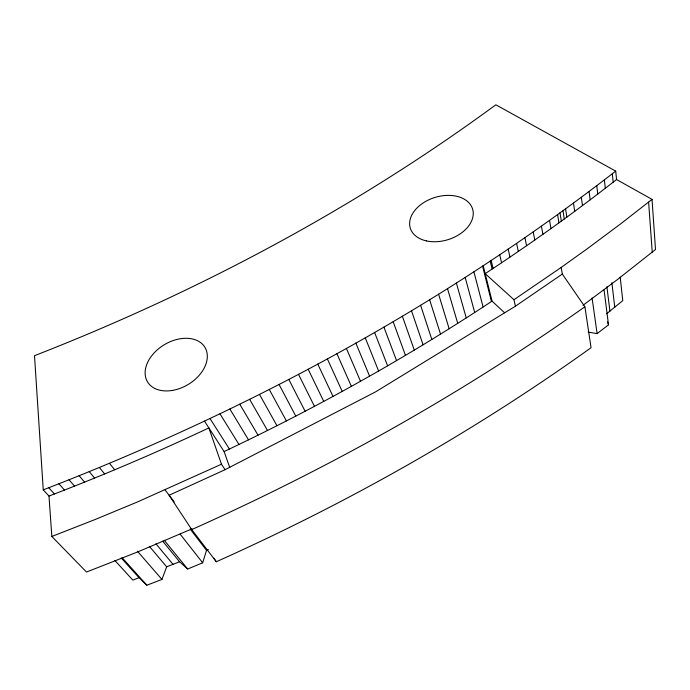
<?xml version="1.0" encoding="UTF-8"?>
<svg xmlns="http://www.w3.org/2000/svg" width="690" height="690" viewBox="0 0 690 690"><rect width="100%" height="100%" fill="white"/><g stroke="black" fill="none" stroke-linecap="round" stroke-linejoin="round"><path stroke-width="1.03" d="M162.702 541.158L179.564 561.755L187.697 569.017L202.662 562.79L206.517 550.37L208.38 549.594M121.207 557.96L139.001 577.685L146.884 585.206L161.943 579.428L166.67 566.818L179.564 561.755M606.639 313.752L622.76 300.668L620.207 277.113M583.007 305.282L617.792 279.278L655.5 249.504L652.033 199.384L616.558 179.529L615.704 171.129L495.843 104.794C354.298 208.716 197.952 291.896 34.5 355.695L43.254 489.857L48.981 496.05L51.845 536.466L86.509 572.036L137.733 551.897L192.036 528.859M561.194 267.427L562.316 274.068L584.896 306.765L591.054 347.717C473.918 431.681 347.803 502.898 216.298 561.746L191.734 529.584L169.128 495.248L225.087 469.692L375.74 391.773L515.43 306.196L513.964 299.727L561.194 267.427L587.518 248.564L620.439 224.026L652.033 199.384M513.964 299.727L485.182 273.637C530.231 244.062 574.132 212.753 616.558 179.529M43.254 489.857C247.624 411.076 442.497 305.567 615.704 171.129M588.13 332.071L597.117 333.624L608.511 324.835L604.078 289.955M584.896 306.765C461.714 393.921 329.449 468.01 191.734 529.584M515.43 306.196L562.316 274.068M204.499 421.133L224.103 451.545C316.788 407.756 406.539 357.67 492.056 301.125L483.216 265.762M51.845 536.466L95.16 519.501L137.733 501.846L221.473 464.223L225.087 469.692M48.981 496.05C103.112 475.384 156.449 452.614 208.863 427.912L221.473 464.223M139.001 577.685L132.842 580.109L114.859 560.452M492.056 301.125L504.554 312.725M48.766 487.727L54.441 493.962M122.397 558.003L146.884 585.206M58.883 483.75L64.489 490.064M137.388 551.155L161.943 579.428M69.009 479.774L74.529 486.122M79.134 475.712L84.568 482.112M149.411 546.385L166.67 566.818M155.94 543.815L173 564.325M89.26 471.615L94.616 478.058M164.246 540.279L187.697 569.017M99.377 467.484L104.647 473.944M109.503 463.352L114.678 469.778M180.133 534.103L202.662 562.79M190.199 529.049L206.517 550.37M165.117 489.96L174.225 501.966M213.943 558.193L216.298 561.746M210.001 418.537L229.399 449.035M219.955 413.793L238.964 444.464M229.874 409.006L248.504 439.841M239.766 404.176L258.017 435.183M249.633 399.294L267.504 430.474M259.474 394.378L276.957 425.73M269.272 389.419L286.385 420.943M279.045 384.425L295.777 416.113M288.782 379.388L305.135 411.249M298.485 374.308L314.459 406.341M308.145 369.193L323.748 401.399M317.762 364.044L332.994 396.414M327.345 358.86L342.206 391.403M336.884 353.634L351.374 386.348M346.38 348.381L360.499 381.26M355.833 343.094L369.581 376.145M365.234 337.772L378.62 370.996M374.584 332.425L387.616 365.812M383.89 327.043L396.56 360.603M393.145 321.635L405.453 355.359M607.459 321.902L608.511 324.835M402.348 316.201L414.302 350.089M224.103 451.545L229.744 467.51M411.49 310.741L423.091 344.793M420.589 305.247L431.828 339.463M429.62 299.736L440.522 334.115M438.599 294.199L449.156 328.742M447.517 288.636L457.729 323.343M456.383 283.055L466.242 317.918M465.181 277.449L474.703 312.475M473.918 271.826L483.104 307.015M482.586 266.176L491.444 301.53M490.211 261.165L492.117 269.065M491.194 260.518L493.091 268.427M499.741 254.843L501.561 262.778M508.211 249.15L509.97 257.12M516.62 243.441L518.302 251.445M524.961 237.714L526.573 245.752M533.232 231.978L534.776 240.051M541.434 226.225L542.901 234.333M549.559 220.472L550.965 228.606M557.615 214.702L558.952 222.87M560.004 212.822L561.315 220.998M562.997 210.804L564.282 218.997M565.593 208.923L566.861 217.117M573.502 203.136L574.71 211.364M592.072 297.925L597.117 333.624M581.334 197.34L582.472 205.603M589.087 191.535L590.166 199.833M606.907 286.747L609.926 311.181M596.772 185.731L597.782 194.054M611.875 282.71L614.764 307.223M604.371 179.918L605.32 188.275M612.306 173.785L613.186 182.169M648.609 202.118L652.24 252.152M172.155 390.462A33.508 23.193 -31 0 0 204.964 347.389A33.508 23.193 -31 0 0 151.55 355.98A33.508 23.193 -31 0 0 172.155 390.462M426.394 240.905A32.585 22.097 -17.1 0 0 473.236 212.805A32.585 22.097 -17.1 0 0 424.669 202.006A32.585 22.097 -17.1 0 0 426.394 240.905"/></g></svg>
